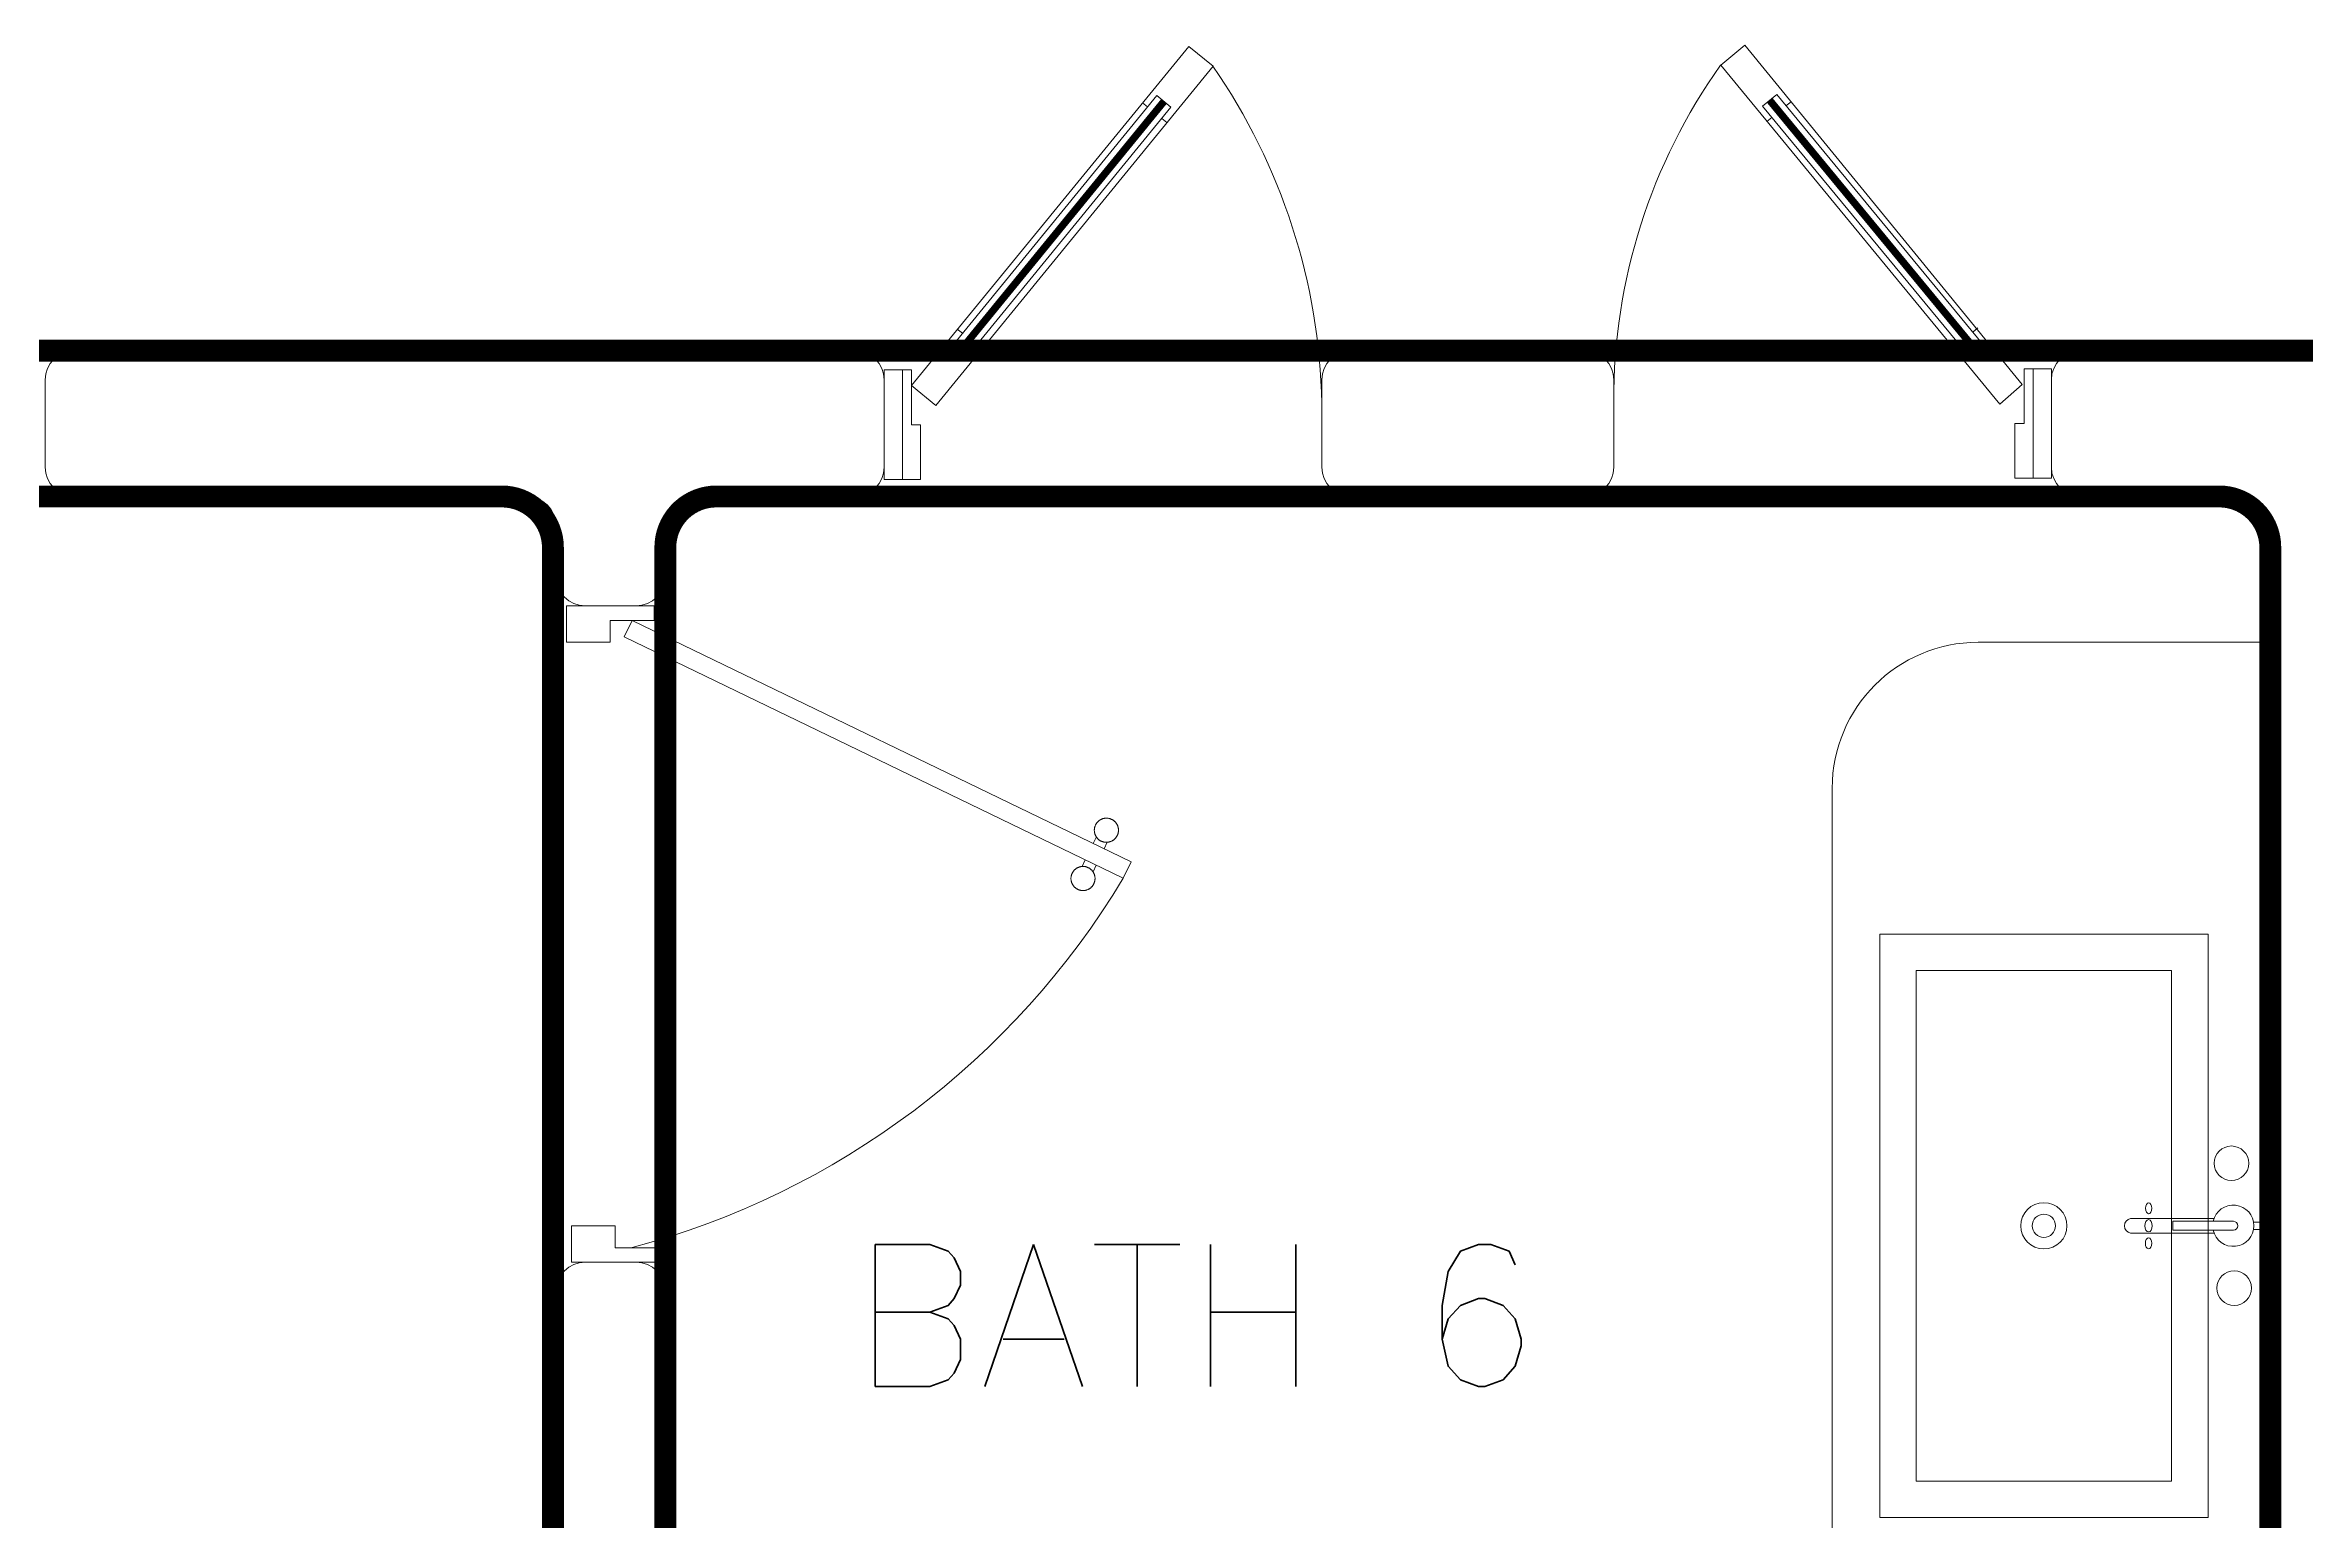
# Model space of a CAD drawing. Header units: metres. Extents: x 8 to 2416, y -346 to 476.
# Drawn here: x 130.867 to 133.967, y -223.221 to -221.197 of the extents above; entities that cross this region are included whole.
import ezdxf

# ---------------------------------------------------------------- set-up
doc = ezdxf.new("R2010")
doc.units = ezdxf.units.M
doc.linetypes.add('0', pattern=[0])
doc.layers.get('0').update_dxf_attribs({"color": 250, "linetype": '0', "lineweight": 20})
doc.layers.add('1', color=1, linetype='Continuous')
for name, color, linetype, lineweight in [('A-DOOR', 35, 'Continuous', 5), ('A-WALL', 250, 'Continuous', 20), ('baños', 140, 'Continuous', 0), ('piscina', 131, 'Continuous', 0), ('piso', 253, 'Continuous', 0), ('SE-3', 253, 'Continuous', 5), ('textos', 7, 'Continuous', 0)]:
    doc.layers.add(name, color=color, linetype=linetype, lineweight=lineweight)
doc.layers.add('REVESTIMIENTO EXTERIOR', color=7, linetype='Continuous', lineweight=5, true_color=0xffdebd)
doc.styles.get("Standard").update_dxf_attribs({"font": 'arial.ttf', "height": 0.1875})

# ---------------------------------------------------------------- blocks, each defined once
blk = doc.blocks.new('P90')
at = {"layer": 'A-DOOR'}
for p, q in [((-0.0476, -0.8576), (0.6364, -0.5264)), ((0.6473, -0.5489), (0.6364, -0.5264)), ((-0.0368, -0.88), (0.6473, -0.5489)), ((0.5843, -0.5517), (0.58, -0.5427)), ((0.5992, -0.5445), (0.5949, -0.5355)), ((0.5952, -0.5741), (0.5995, -0.5831)), ((0.6101, -0.5669), (0.6144, -0.5759)), ((-0.0368, -0.88), (-0.0476, -0.8576))]:
    blk.add_line(p, q, dxfattribs=at)
for points in [[(-0.06, -0.02), (-0.06, -0.05), (-0.12, -0.05), (-0.12, 0), (0, 0), (0, -0.02)], [(-0.0668, -0.88), (-0.0668, -0.85), (-0.1268, -0.85), (-0.1268, -0.9), (-0.0068, -0.9), (-0.0068, -0.88)]]:
    blk.add_lwpolyline(points, close=True, dxfattribs=at)
blk.add_arc((-0.3259, -1.105), 1.1228, 31.0139, 75.0797, dxfattribs=at)
for points in [[(0.5812, -0.5096), (0.5857, -0.5096), (0.5933, -0.5141), (0.5977, -0.5218), (0.5977, -0.5306), (0.5933, -0.5383), (0.5856, -0.5427), (0.5767, -0.5427), (0.5691, -0.5383), (0.5647, -0.5306), (0.5647, -0.5217), (0.5691, -0.514), (0.5768, -0.5096), (0.5812, -0.5096)], [(0.6133, -0.5758), (0.6177, -0.5758), (0.6254, -0.5803), (0.6298, -0.5879), (0.6298, -0.5968), (0.6253, -0.6045), (0.6176, -0.6089), (0.6088, -0.6089), (0.6011, -0.6044), (0.5967, -0.5967), (0.5967, -0.5879), (0.6011, -0.5802), (0.6088, -0.5758), (0.6133, -0.5758)]]:
    blk.add_open_spline(points, degree=2, dxfattribs=at)
blk = doc.blocks.new('A$C8d867532')
at = {"layer": 'baños', "linetype": 'Continuous'}
blk.add_line((0.0395, 0.4062, 0), (0.1223, 0.4062, 0.0004), dxfattribs=at)
at = {"layer": 'baños'}
for points in [[(0.0743, 0.8), (0.5243, 0.8), (0.5243, 0), (0.0743, 0)], [(0.1243, 0.75), (0.4743, 0.75), (0.4743, 0.05), (0.1243, 0.05)]]:
    blk.add_lwpolyline(points, close=True, dxfattribs=at)
at = {"layer": 'baños', "linetype": 'Continuous'}
for points, elevation in [([(0.0114, 0.405), (0.0005, 0.405), (0, 0.4043), (0, 0.3957)], 0), ([(0.1223, 0.4062), (0.1223, 0.3939)], 0.0004), ([(0, 0.3957), (0.0005, 0.395), (0.0114, 0.395)], 0)]:
    blk.add_lwpolyline(points, dxfattribs=dict(at, elevation=elevation))
blk.add_lwpolyline([(0.0672, 0.3939, -9.082434), (0.0672, 0.4062)], format="xyb", dxfattribs=at)
at = {"layer": 'baños', "linetype": 'Continuous', "elevation": 0}
for points in [[(0.0333, 0.4, -0.385153), (0.0395, 0.4062), (0.0395, 0.4062)], [(0.0661, 0.4101), (0.1804, 0.4101, -0.363105), (0.1887, 0.4, -0.363105), (0.1804, 0.39), (0.0661, 0.39)], [(0.0333, 0.4, 0.385153), (0.0395, 0.3939), (0.0395, 0.3939)]]:
    blk.add_lwpolyline(points, format="xyb", dxfattribs=at)
at = {"layer": 'baños', "linetype": 'Continuous', "extrusion": (1.31781e-06, -1, -8.43443e-26), "elevation": -0.3939}
blk.add_lwpolyline([(0.1223, 0.0004), (0.0395, 0)], close=True, dxfattribs=at)
at = {"layer": 'baños', "linetype": 'Continuous'}
for centre, radius in [((0.0422, 0.4857), 0.0237), ((0.2993, 0.4), 0.0317), ((0.2993, 0.4), 0.0159), ((0.0384, 0.3146), 0.0237)]:
    blk.add_circle(centre, radius, dxfattribs=at)
at = {"layer": 'baños', "linetype": 'Continuous', "extrusion": (3.61622e-27, 8.43443e-26, -1)}
for centre, major_axis, ratio in [((0.1558, 0.4), (0, -0.0085), 0.599546), ((0.1557, 0.424), (0.00005, -0.0075), 0.581577), ((0.1558, 0.376), (0.00005, -0.0075), 0.581577)]:
    blk.add_ellipse(centre, major_axis=major_axis, ratio=ratio, dxfattribs=at)
at = {"layer": 'baños', "linetype": 'Continuous', "flags": 8}
for tag, p in [('TRADENAME', (0.1887, 0.4, 0)), ('MODELNUMBER', (0.1887, 0.4, 0)), ('MATERIAL', (0.1888, 0.4, 0)), ('PRODUCT', (0.1888, 0.4, 0))]:
    blk.add_attdef(tag, p, '', height=0.0000254, rotation=270.0001, dxfattribs=at)
at = {"layer": 'baños', "linetype": 'Continuous'}
for tag, p in [('MATERIAL', (0.299, 0.3999)), ('PRODUCT', (0.299, 0.3999)), ('TRADENAME', (0.2991, 0.3999)), ('MODELNUMBER', (0.2991, 0.3999))]:
    blk.add_attdef(tag, p, '', height=0.0000254, rotation=90.0001, dxfattribs=at)
blk = doc.blocks.new('PL BASE 1N NASAS 09')
at = {"layer": 'A-DOOR', "extrusion": (0, 0, -1)}
for p, q in [((-109.4199, -34.9157), (-109.4269, -34.91)), ((-109.4006, -34.9315), (-109.3936, -34.9372)), ((-108.5642, -34.93), (-108.5712, -34.9357)), ((-108.5449, -34.9142), (-108.5379, -34.9085)), ((-109.6738, -35.2259), (-109.6808, -35.2203)), ((-109.6545, -35.2418), (-109.6475, -35.2475)), ((-108.3081, -35.2402), (-108.3151, -35.2459)), ((-108.2888, -35.2244), (-108.2818, -35.2187))]:
    blk.add_line(p, q, dxfattribs=at)
for points in [[(109.7436, -35.2977), (109.3636, -34.8326), (109.3303, -34.8598), (109.7103, -35.3249)], [(108.2212, -35.2961), (108.6012, -34.831), (108.6344, -34.8582), (108.2518, -35.3233)], [(109.3879, -34.916), (109.6667, -35.2573), (109.686, -35.2414), (109.4073, -34.9002)], [(108.5769, -34.9145), (108.2955, -35.2557), (108.2761, -35.2399), (108.5575, -34.8987)]]:
    blk.add_lwpolyline(points, close=True, dxfattribs=at)
at = {"layer": 'A-DOOR'}
for points in [[(-109.7561, -35.2763), (-109.7811, -35.2763), (-109.7811, -35.4263), (-109.7561, -35.4263)], [(-109.7311, -35.4263), (-109.7311, -35.3513), (-109.7436, -35.3513), (-109.7436, -35.2763), (-109.7561, -35.2763), (-109.7561, -35.4263)], [(-108.2311, -35.4247), (-108.2311, -35.3497), (-108.2185, -35.3497), (-108.2185, -35.2747), (-108.206, -35.2747), (-108.206, -35.4247)], [(-108.206, -35.2747), (-108.1811, -35.2747), (-108.1811, -35.4247), (-108.206, -35.4247)]]:
    blk.add_lwpolyline(points, close=True, dxfattribs=at)
at = {"layer": 'A-DOOR', "extrusion": (0, 0, -1)}
for centre, radius, start, end in [((110.0217, -35.3382), 0.8407, 145.3159, 178.8974), ((107.989, -35.3174), 0.7921, 359.8307, 35.4269)]:
    blk.add_arc(centre, radius, start, end, dxfattribs=at)
at = {"layer": 'A-WALL'}
for p, q in [((-110.8911, -35.2497), (-109.8211, -35.2497)), ((-109.1411, -35.2497), (-108.821, -35.2497)), ((-108.1411, -35.2497), (-107.6211, -35.2497)), ((-110.9311, -35.4097), (-110.9311, -35.2897)), ((-109.7811, -35.4097), (-109.7811, -35.2897)), ((-109.1811, -35.2897), (-109.1811, -35.4097)), ((-108.781, -35.2897), (-108.781, -35.4097)), ((-108.1811, -35.4097), (-108.1811, -35.2897)), ((-110.2711, -35.4497), (-110.8911, -35.4497)), ((-110.0411, -35.4497), (-109.8211, -35.4497)), ((-109.1411, -35.4497), (-108.821, -35.4497)), ((-108.1411, -35.4497), (-107.9211, -35.4497)), ((-110.2311, -35.4897), (-110.2311, -35.5597)), ((-110.0811, -35.4897), (-110.0811, -35.5597)), ((-107.8811, -35.4897), (-107.8811, -37.4097)), ((-110.1211, -35.5997), (-110.1911, -35.5997)), ((-110.1211, -36.4997), (-110.1911, -36.4997)), ((-110.2311, -39.9097), (-110.2311, -36.5397)), ((-110.0811, -36.5397), (-110.0811, -37.4097))]:
    blk.add_line(p, q, dxfattribs=at)
for centre, start, end in [((-110.8911, -35.2897), 90, 180), ((-109.8211, -35.2897), 0, 90), ((-109.1411, -35.2897), 90, 180), ((-108.821, -35.2897), 0, 90), ((-108.1411, -35.2897), 90, 180), ((-110.8911, -35.4097), 180, 270), ((-109.8211, -35.4097), 270, 0), ((-109.1411, -35.4097), 180, 270), ((-108.821, -35.4097), 270, 0), ((-108.1411, -35.4097), 180, 270), ((-110.2711, -35.4897), 0, 90), ((-110.0411, -35.4897), 90, 180), ((-107.9211, -35.4897), 0, 90), ((-110.1911, -35.5597), 180, 270), ((-110.1211, -35.5597), 270, 0), ((-110.1911, -36.5397), 90, 180), ((-110.1211, -36.5397), 0, 90)]:
    blk.add_arc(centre, 0.04, start, end, dxfattribs=at)
at = {"layer": 'baños'}
for p, q in [((-108.2815, -35.6497), (-107.8815, -35.6497)), ((-108.4815, -35.8497), (-108.4815, -37.0497))]:
    blk.add_line(p, q, dxfattribs=at)
blk.add_arc((-108.2815, -35.8497), 0.2, 90, 180, dxfattribs=at)
at = {"layer": 'piscina', "extrusion": (0, 0, -1), "const_width": 0.01}
for points in [[(109.3976, -34.9081), (109.6763, -35.2493)], [(108.5672, -34.9066), (108.2858, -35.2478)]]:
    blk.add_lwpolyline(points, dxfattribs=at)
at = {"layer": 'piso'}
for p, q in [((-110.8911, -35.2497), (-113.7711, -35.2497)), ((-109.1411, -35.2497), (-109.8211, -35.2497)), ((-108.1411, -35.2497), (-108.821, -35.2497))]:
    blk.add_line(p, q, dxfattribs=at)
at = {"layer": '1'}
ref = blk.add_blockref('A$C8d867532', (-107.8921, -36.8497), dxfattribs=dict(at, xscale=-1))
ref.add_attrib('MATERIAL', 'VITREOUS CHINA', (-108.1911, -36.4498), dxfattribs={"layer": 'baños', "linetype": 'Continuous', "height": 0.0000254, "rotation": 89.9999})
ref.add_attrib('PRODUCT', 'BATHROOM SINK', (-108.1911, -36.4498), dxfattribs={"layer": 'baños', "linetype": 'Continuous', "height": 0.0000254, "rotation": 89.9999})
ref.add_attrib('TRADENAME', 'VOX', (-108.1912, -36.4498), dxfattribs={"layer": 'baños', "linetype": 'Continuous', "height": 0.0000254, "rotation": 89.9999})
ref.add_attrib('MODELNUMBER', 'K-5373', (-108.1912, -36.4498), dxfattribs={"layer": 'baños', "linetype": 'Continuous', "height": 0.0000254, "rotation": 89.9999})
ref.add_attrib('MATERIAL', 'BRASS', (-108.0809, -36.4497, 0), dxfattribs={"layer": 'baños', "linetype": 'Continuous', "height": 0.0000254, "rotation": 269.9999})
ref.add_attrib('PRODUCT', 'FAUCETS', (-108.0809, -36.4497, 0), dxfattribs={"layer": 'baños', "linetype": 'Continuous', "height": 0.0000254, "rotation": 269.9999})
ref.add_attrib('TRADENAME', 'PURIST', (-108.0808, -36.4497, 0), dxfattribs={"layer": 'baños', "linetype": 'Continuous', "height": 0.0000254, "rotation": 269.9999})
ref.add_attrib('MODELNUMBER', 'K-14404-4A', (-108.0808, -36.4497, 0), dxfattribs={"layer": 'baños', "linetype": 'Continuous', "height": 0.0000254, "rotation": 269.9999})
at = {"layer": 'A-DOOR', "xscale": -1, "rotation": 180}
blk.add_blockref('P90', (-110.0897, -36.4997), dxfattribs=at)
at = {"layer": 'textos', "insert": (-109.9607, -36.6702), "char_height": 0.195, "width": 3.404877, "attachment_point": 7}
blk.add_mtext('{\\Fromans|c0; BATH 6}', dxfattribs=at)
blk = doc.blocks.new('PL MUEBLES 1N NASAS 09')
at = {"layer": 'baños'}
blk.add_blockref('PL BASE 1N NASAS 09', (162.2615, 88.2033), dxfattribs=at)

msp = doc.modelspace()

# ---------------------------------------------------------------- linework, layer by layer
at = {"layer": 'REVESTIMIENTO EXTERIOR', "const_width": 0.03}
msp.add_lwpolyline([(143.74812, -221.61564), (126.80706, -221.61564, 0.4142136), (126.76706, -221.65564), (126.76706, -221.77564, 0.4142136), (126.80706, -221.81564)], format="xyb", dxfattribs=at)
msp.add_lwpolyline([(127.36706, -221.88564, -0.4142136), (127.43706, -221.81564), (131.49297, -221.81564, -0.4142136), (131.56297, -221.88564), (131.56297, -227.34564, -0.4142136), (131.49297, -227.41564), (127.43706, -227.41564, -0.4142136), (127.36706, -227.34564)], format="xyb", close=True, dxfattribs=at)
at = {"layer": 'REVESTIMIENTO EXTERIOR', "color": 30, "true_color": 0xf8991e, "const_width": 0.03}
msp.add_lwpolyline([(133.89656, -221.83614, -0.1989124), (133.91707, -221.88564), (133.91707, -223.98564)], format="xyb", dxfattribs=at)
at = {"layer": 'SE-3', "color": 254, "true_color": 0xd7ebd2, "transparency": 33554687, "const_width": 0.03}
msp.add_lwpolyline([(131.71707, -221.88564, -0.4142136), (131.78707, -221.81564), (133.84707, -221.81564, -0.1989124), (133.89656, -221.83614, -0.1989124)], format="xyb", dxfattribs=at)
msp.add_lwpolyline([(131.71707, -224.03511), (131.71707, -221.88564)], dxfattribs=at)

# ---------------------------------------------------------------- block references
msp.add_blockref('PL MUEBLES 1N NASAS 09', (79.53659, -274.56922))

doc.saveas('drawing.dxf')
